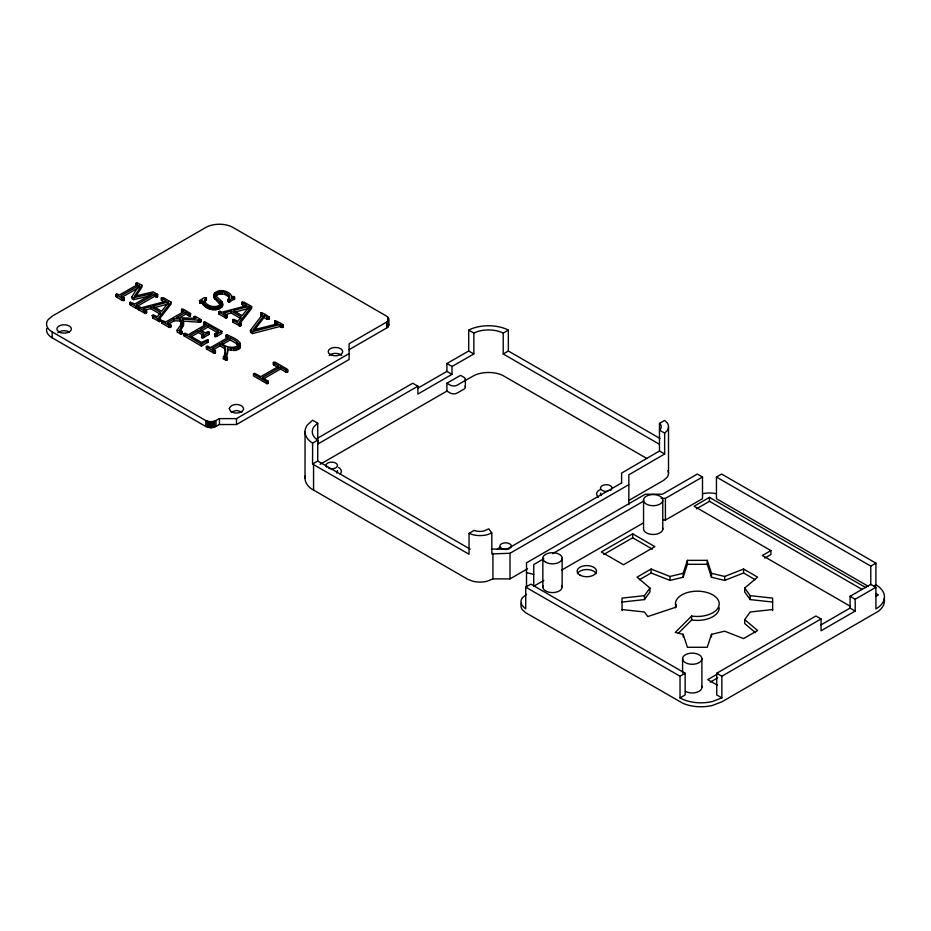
<?xml version="1.0" encoding="UTF-8"?>
<svg xmlns="http://www.w3.org/2000/svg" width="931" height="931" viewBox="0 0 931 931"><rect width="100%" height="100%" fill="white"/><g stroke="black" fill="none" stroke-linecap="round" stroke-linejoin="round"><path stroke-width="1.4" d="M628.832 484.667L510.002 553.282L491.824 553.898L491.812 532.998L488.833 528.855L484.073 530.949A10.625 6.133 0 0 1 475.939 530.949L474.193 530.379L469.038 533.37L469.038 554.248L312.572 464.034L312.607 443.133L311.21 442.213A29.943 17.293 0 0 1 307.3 425.071L312.607 420.242L317.739 423.198L317.727 444.087L417.891 386.179L417.891 394.057L452.012 374.355L452.012 366.477L473.844 353.966L473.844 333.077L468.712 330.121L468.712 351.01L473.844 353.966M181.405 325.082L181.417 321.649L180.079 319.007L174.26 318.833L167.452 322.754L170.85 324.942L170.536 327.386L168.744 327.235L161.785 322.999L162.11 320.543L165.939 321.882L184.105 311.385L181.801 309.173L183.582 309.325L190.552 313.561L190.238 316.016L185.63 314.236L179.776 317.622M181.417 321.649L180.951 324.651L177.111 330.086L177.111 332.053L181.01 334.089L182.15 333.438L182.15 331.459L179.66 329.807L183.43 323.581L182.499 319.077L199.921 320.287L201.061 319.636L195.044 316.156L193.904 316.819L194.218 318.309M215.957 294.021L215.783 296.652C214.537 287.609 234.868 293.056 228.06 299.479L228.06 301.446L229.201 302.075L234.6 298.956L234.286 296.512L231.994 296.954C229.887 290.1 216.888 287.9 213.63 294.661L214.991 297.338L219.949 301.935L220.391 303.867C216.935 310.186 200.06 304.356 206.391 297.955L204.285 297.664L199.502 300.643L199.816 303.087L201.596 302.947L202.469 302.447L202.469 300.469L200.642 301.307L199.502 300.643M225.418 353.722L224.813 346.693L219.972 343.9L212.024 348.485L215.422 350.673L215.422 352.64L214.281 353.303L206.926 349.276L206.356 346.751L207.497 346.099L210.499 347.612L228.677 337.115L226.058 335.381L227.199 334.718C232.156 337.674 242.619 340.164 240.023 347.973L236.183 350.44L227.513 349.765M202.469 302.447C204.494 310.116 217.703 312.525 222.521 306.171L222.078 301.702L216.818 296.791L215.783 294.673M222.521 306.171L222.625 302.994M180.451 330.633L183.43 325.547L183.279 320.508M204.634 299.933L204.541 302.761L204.541 300.794M349.102 349.66L386.633 327.98L388.204 326.63L388.692 324.477M240.023 346.006L236.183 348.473L227.513 347.798L227.443 352.127L225.686 356.375L227.42 357.597L227.42 359.564L226.28 360.227L223.289 358.726L225.418 351.755L224.813 346.693M639.422 579.722L651.106 572.984L669.983 580.409L683.168 577.255L683.168 573.31L687.415 560.357L707.246 560.357L711.493 573.31L711.493 577.255L724.69 580.409L743.566 572.984L755.239 579.722M683.168 577.255L687.415 564.291L687.415 560.357M772.625 609.549L750.177 611.993L744.719 619.615L757.578 630.508L743.566 638.608L724.69 631.183L711.493 634.337L707.246 647.289L687.415 647.289L683.168 634.337L675.254 632.44L691.663 616.031A21.879 12.638 0 0 0 719.128 604.929A21.879 12.638 0 0 0 695.422 591.232A21.879 12.638 0 0 0 676.197 607.093L647.767 616.566L644.485 611.993L622.048 609.549M388.506 320.194L388.506 318.03L386.633 316.168L233.064 227.501A19.307 11.149 0 0 0 205.763 227.501L52.206 316.156L48.016 319.775A19.307 11.149 0 0 0 52.206 331.913L52.206 337.825L205.774 426.491L210.895 427.713L214.514 427.154L219.425 424.524L236.486 424.524L349.102 359.506L349.102 343.748L386.633 322.068L388.506 320.194L388.506 326.106M240.023 347.973L240.338 343.958M226.128 357.283L227.443 354.106L227.804 349.858M223.289 358.726L224.883 354.979M204.634 301.912L206.391 299.922L206.391 297.955M141.884 285.247L134.518 296.151L153.324 291.857L157.653 294.568L156.501 295.232L154.593 294.347L136.426 304.833L138.277 306.124L137.963 308.58L136.17 308.417L130.561 305.182L130.293 302.179L134.902 303.96L153.068 293.463L133.668 297.652L131.923 296.652L139.103 285.398L120.925 295.895L124.312 298.071L123.998 300.515L122.217 300.364L116.596 297.117L116.026 294.603L117.166 293.94L119.401 295.011L137.579 284.525L136.054 283.42L137.194 282.756L141.884 285.247L141.884 287.214L135.251 297.036M129.979 304.623L130.293 302.179M137.963 308.58L138.277 306.124M137.637 306.113L154.593 296.314L157.339 297.012L157.653 294.568M170.536 327.386L170.85 324.942M190.238 316.016L190.552 313.561M181.848 333.915L182.15 331.459M215.108 353.117L215.422 350.673M171.071 302.098L158.805 317.762L160.551 318.996L160.551 320.962L159.41 321.626L152.8 318.018L152.219 315.493L153.359 314.841L157.223 316.854L160.691 312.42L150.694 306.648L143.06 308.673L146.551 310.907L146.551 312.874L145.411 313.538L138.777 309.93L138.207 307.405L139.347 306.753L141.477 307.765L166.381 301.144L161.319 298.001L163.414 297.676L171.071 302.098L171.071 304.065L159.678 318.611M251.638 306.532L239.36 322.196L241.117 323.418L241.117 325.396L239.965 326.048L233.355 322.452L232.773 319.927L233.914 319.263L237.789 321.276L241.257 316.854L231.249 311.082L223.615 313.107L227.106 315.341L227.106 317.308L225.965 317.971L219.332 314.364L218.762 311.838L219.902 311.175L222.044 312.188L246.936 305.577L241.874 302.435L243.969 302.098L251.638 306.532L251.638 308.498L240.233 323.045M232.773 321.893L233.087 319.449M116.026 296.57L116.34 294.126M123.998 300.515L124.312 298.071M136.624 285.933L136.368 282.943M146.237 313.351L146.551 310.907M160.237 321.439L160.551 318.996M161.785 322.999L162.11 320.543M182.057 310.198L182.057 312.176L181.801 309.173M184.059 333.88L185.211 333.228L188.213 334.741L206.379 324.244L203.761 322.51L204.901 321.847L221.881 331.424L221.881 333.403L216.632 336.428L214.852 336.568L214.537 334.124L218.832 331.424L207.904 325.128L199.979 329.702L205.437 332.856L208.125 331.529L209.266 332.192L209.266 334.159L203.714 337.581L201.946 337.732L201.62 335.276L203.912 333.729L198.454 330.575L189.738 335.614L201.445 342.387L207.729 339.64L208.044 342.084L201.445 346.111L184.059 335.858L184.059 333.88L201.445 344.144L208.044 340.118M184.059 335.858L184.385 333.403M182.499 319.077L182.499 321.055L199.921 322.266L201.061 321.602L201.061 319.636M204.331 323.057L204.331 325.035L204.087 322.033M226.792 317.785L227.106 315.341M206.356 348.729L206.67 346.274M226.629 335.928L226.629 337.906L226.373 334.904M240.792 325.873L241.117 323.418M227.106 360.041L227.42 357.597M287.842 369.735L285.747 370.061L280.522 367.047L262.344 377.544L268.14 381.105L268.14 383.072L266.999 383.735L253.5 375.949L253.5 373.971L254.64 373.319L260.82 376.659L278.997 366.162L273.772 363.148L273.516 362.124L275.297 362.275L287.272 369.188L287.842 371.702L285.747 372.028L280.522 369.013L263.554 378.812M267.825 383.549L268.14 381.105M138.207 309.383L139.347 308.72M164.135 301.819L161.319 299.98L162.459 299.317M218.762 313.805L219.088 311.361M245.819 306.904L241.874 304.402L242.188 301.958M202.469 300.469C204.494 308.149 217.703 310.558 222.521 304.204M622.048 602.043L644.485 599.587L644.485 595.654L649.954 588.031L637.083 577.139L651.106 569.039L669.983 576.464L683.168 573.31M644.485 599.587L649.954 591.976L649.954 588.031M250.451 330.354L262.472 314.55C254.768 307.37 279.591 322.638 264.055 315.458L252.953 330.04L278.218 323.639C265.451 314.771 292.253 328.678 279.812 324.558L252.569 331.576L250.451 330.354L250.451 332.32L252.569 333.542L279.812 326.525L282.268 327.526L283.082 327.049L282.989 324.733M254.652 329.76L264.055 317.424L264.055 315.458M215.957 295.988C219.565 292.125 226.989 293.928 229.608 298.106L229.608 296.139M262.472 316.517L260.831 315.458L261.041 312.839M228.06 301.446L228.537 298.956M678.338 633.301L691.663 619.965A21.879 12.638 0 0 0 719.221 607.768M264.055 317.424C265.568 319.1 270.479 321.02 268.966 316.633M201.62 337.243L202.19 334.729M228.06 299.479L230.143 299.782L234.6 296.989M201.62 335.276L203.714 335.602L209.266 332.192M772.625 602.043L750.177 599.587L744.719 591.976L744.719 588.031L757.578 577.139L743.566 569.039L724.69 576.464L711.493 573.31M628.832 504.649L628.832 474.822L664.641 453.991L664.641 433.101L667.155 430.716A17.875 10.322 0 0 0 667.155 422.814L664.641 420.428L659.474 423.407L659.474 451.011L621.594 473.088L621.594 483.201M231.109 411.921L236.672 410.49L241.92 411.944M526.515 594.339L522.326 597.853A17.875 10.322 0 0 0 522.326 605.755L525.724 608.804L525.724 587.135L530.879 584.156L685.158 673.264L685.158 694.933L680.037 697.889L680.037 676.22L525.724 587.135M317.739 423.198L314.003 426.677A22.693 13.104 0 0 0 316.971 439.665L317.739 440.165L317.739 461.054L470.155 549.139M122.147 297.164L139.103 287.376L139.103 285.398M190.238 314.05L185.63 312.269L176.25 317.68L196.15 318.332L193.904 316.819M168.592 324.069L174.26 320.799L180.079 320.974L181.417 323.627M190.983 336.871L198.454 332.553L202.83 335.067M201.119 331.017L207.904 327.095L217.61 332.693M214.537 334.124L216.632 334.45L221.881 331.424M230.201 338L221.497 343.027C228.654 351.383 249.345 346.227 230.201 338L230.201 339.966L222.742 344.272M213.164 349.8L219.972 345.867L224.813 348.671M52.206 331.913L205.774 420.579L209.952 421.766L214.514 421.243L219.425 418.613L236.486 418.613L349.102 353.594M317.331 438.326L412.77 383.223L417.891 386.179M417.647 388.285L446.903 371.399L446.903 363.521L468.712 351.01M312.607 443.133L317.739 440.165M503.217 333.077L508.349 330.121L508.349 351.01L503.217 353.966L503.217 333.077L502.344 332.635A22.693 13.104 0 0 0 474.717 332.635L473.844 333.077M446.903 383.223L460.542 375.344L463.964 377.311A4.83 2.781 0 0 1 463.964 381.256L457.133 385.19A4.83 2.781 0 0 1 450.313 385.19L446.903 383.223L446.903 391.101L320.113 464.301M312.572 464.034L317.739 461.054M465.36 380.442L474.717 375.193A22.693 13.104 0 0 1 502.344 375.193L647.045 458.587M621.594 482.945L506.999 549.092L491.359 549.092M527.516 568.783L510.002 578.884L492.941 578.884L486.855 581.316A17.875 10.322 0 0 1 473.169 581.316L467.874 579.35L311.21 488.705A29.943 17.293 0 0 1 305.287 475.927M628.832 500.436L663.756 480.268L667.155 477.219A17.875 10.322 0 0 0 667.899 470.597M543.832 558.728L533.754 564.547L533.754 586.216L543.832 580.397M552.642 553.642L643.309 501.297M661.138 498.388L665.409 498.388L702.498 477.021L702.498 498.702L665.409 520.057L662.569 520.057M868.123 586.227L716.439 498.702L716.439 477.021L721.595 474.042L875.908 563.139L875.908 584.808L878.259 586.355A29.943 17.293 0 0 1 878.259 607.408L875.908 608.955L875.908 587.286L870.776 584.319L850.073 596.294L850.073 608.106L820.816 624.992M561.463 570.226L643.309 522.966M632.684 533.824L601.286 551.955L623.467 564.756L654.865 546.637L632.684 533.824L632.684 537.769L603.8 554.445M865.877 587.682L709.469 497.375L694.107 506.243L770.903 550.582L770.903 554.527L764.805 558.041M696.469 508.826L709.469 501.32L862.129 589.463M770.903 550.582L762.373 555.504L850.375 606.314M680.037 676.22L685.158 673.264M870.776 584.877L870.776 566.095L875.908 563.139M717.754 673.858L707.769 679.63L717.219 685.088M873.86 585.995L875.908 584.808M710.272 682.12L717.754 677.803M721.851 676.22L721.851 697.889L716.73 694.933L716.73 673.264L721.851 676.22L821.061 618.94L821.061 630.764L855.193 611.062L855.193 599.25L875.908 587.286M875.931 596.329L878.399 594.909L875.896 593.466M468.712 330.121L470.306 329.318A29.943 17.293 0 0 1 506.755 329.318L508.349 330.121M716.73 673.264L815.94 615.996L821.061 618.94M721.851 697.889L712.401 701.509A29.943 17.293 0 0 1 682.714 699.251L680.037 697.889M491.812 532.998L486.855 534.813A17.875 10.322 0 0 1 473.169 534.813L469.038 533.37M167.952 302.063L152.8 306.101L161.645 311.21L168.523 302.377L167.952 302.063L167.952 304.03L154.174 307.707M248.519 306.485L233.355 310.535L242.2 315.644L249.077 306.811L248.519 306.485L249.077 308.778M234.728 312.141L248.519 308.464M144.328 310.302L150.694 308.615L160.691 314.399M224.895 314.736L231.249 313.049L241.257 318.821M131.923 296.652L131.923 298.618L133.668 299.619L150.019 295.872M116.34 296.093L117.166 295.907M116.026 294.603L122.217 298.397L123.998 298.548M138.207 307.405L144.456 311.233L146.237 311.385M152.219 315.493L158.468 319.321L160.237 319.473M218.762 311.838L225.011 315.667L226.792 315.818M184.385 335.381L185.211 335.195M232.773 319.927L239.023 323.755L240.792 323.895M206.67 348.252L207.497 348.066M223.289 356.748L227.106 358.074M253.5 373.971L266.045 381.431L267.825 381.582M130.293 304.146L131.12 303.971M129.979 302.656L136.17 306.45L137.963 306.613M161.785 321.02L168.744 325.256L170.536 325.419M177.111 330.086L181.848 331.936M206.356 346.751L213.315 350.987L215.108 351.15M644.485 595.654L622.048 598.098L622.048 610.62M687.415 564.291L707.246 564.291L711.493 577.255M744.719 588.031L750.177 595.654L772.625 598.098L772.625 610.62M205.251 299.293L206.391 299.922M206.903 341.421L208.044 342.084M526.515 572.658L533.754 574.392M716.439 477.021L870.776 566.095M508.349 351.01L659.986 438.478M503.217 353.966L659.474 444.296M664.641 433.101L659.474 430.122L660.451 429.121A10.625 6.133 0 0 0 660.451 424.42L659.474 423.407M659.474 451.011L664.641 453.991M702.498 477.021L697.331 474.042L662.407 494.21L645.346 494.21L526.515 562.813L526.515 587.112M446.903 363.521L452.012 366.477M850.073 596.294L855.193 599.25M446.903 371.399L452.012 374.355M850.073 608.106L855.193 611.062M446.903 391.101L450.313 393.068A4.83 2.781 0 0 0 457.133 393.068L463.964 389.135A4.83 2.781 0 0 0 465.011 386.097M632.684 537.769L652.398 549.15M230.201 339.966L235.811 343.202L238.115 345.89L238.115 343.923M273.202 362.601L273.202 364.568L277.95 367.536M282.5 326.315L283.082 327.049M268.489 318.239L269.059 318.961M275.041 320.927L275.32 323.93L275.32 321.963M755.437 632.638L744.719 623.561L744.719 619.615M213.63 294.661L213.862 297.664L220.414 304.914L220.414 302.947M189.971 314.981L190.552 315.539M157.653 296.535L157.06 294.01M215.422 352.64L214.84 350.114M181.568 332.879L182.15 333.438M170.268 326.35L170.85 326.909M227.42 359.564L226.85 357.05M160.551 320.962L159.981 318.437M146.551 312.874L145.981 310.36M234.6 298.956L234.286 296.512M222.625 304.961L222.078 301.702M240.373 346.995L240.012 342.945M750.177 595.654L750.177 599.587M743.566 569.039L743.566 572.984M724.69 576.464L724.69 580.409M711.493 634.337L711.493 636.955M709.469 497.375L709.469 501.32M707.246 560.357L707.246 564.291M701.893 658.706A9.647 5.574 0 0 1 687.415 663.535A9.647 5.574 0 0 1 687.415 653.876A9.647 5.574 0 0 1 701.893 658.706L701.893 687.415M691.663 616.031L691.663 619.965M683.168 634.337L683.168 636.955M682.586 658.706L682.586 673.055M669.983 576.464L669.983 580.409M668.516 426.77L668.516 473.262M665.409 498.388L665.409 520.057M662.767 500.68A9.647 5.574 0 0 1 647.545 504.672A9.647 5.574 0 0 1 649.163 495.059A9.647 5.574 0 0 1 662.767 500.68L662.767 529.448M651.106 569.039L651.106 572.984M643.554 499.598L643.554 528.366A9.647 5.574 0 0 0 653.481 534.475A9.647 5.574 0 0 0 662.674 527.993M562.138 558.263L562.138 587.019M542.843 558.263L542.843 587.019M510.002 553.282L510.002 578.884M492.941 553.282L492.941 578.884M465.372 379.278L465.372 387.168M388.692 318.577L388.692 325.571M388.204 320.718L388.204 326.63M387.785 317.029L387.785 319.391M387.785 321.207L387.785 327.118M386.633 322.068L386.633 327.98M313.561 464.65L313.561 490.253M305.031 431.693L305.031 478.185M287.528 370.212L287.528 372.179M286.701 370.387L286.701 372.365M285.747 370.061L285.747 372.028M282.768 325.385L282.768 327.351M282.268 325.559L282.268 327.526M281.686 325.536L281.686 327.503M280.976 325.233L280.976 327.2M280.522 367.047L280.522 369.013M279.812 324.558L279.812 326.525M274.773 321.23L274.831 323.546M273.772 363.148L273.772 365.115M268.745 317.285L268.745 319.263M268.244 317.459L268.244 319.438M267.663 317.436L267.663 319.403M266.976 317.145L266.976 319.112M266.999 381.768L266.999 383.735M261.297 313.863L261.297 315.842M260.831 313.491L260.831 315.458M260.761 313.142L260.761 315.109M252.569 331.576L252.569 333.542M242.444 302.982L242.444 304.949M241.874 302.435L241.874 304.402M239.965 324.081L239.965 326.048M239.314 346.879L239.314 348.857M239.023 323.755L239.023 325.722M238.243 347.659L238.243 349.637M237.312 342.445L237.312 344.412M236.486 418.613L236.486 424.524M236.183 348.473L236.183 350.44M234.03 297.536L234.03 299.514M233.704 348.764L233.704 350.731M233.355 320.485L233.355 322.452M231.668 295.744L231.668 297.722M231.249 311.082L231.249 313.049M230.818 348.543L230.818 350.51M230.143 299.782L230.143 301.749M229.201 300.108L229.201 302.075M228.665 294.743L228.665 296.71M228.374 299.922L228.374 301.9M227.048 293.533L227.048 295.499M226.28 358.249L226.28 360.227M225.965 315.993L225.965 317.971M226.058 335.381L226.058 337.348M225.325 357.923L225.325 359.89M225.011 315.667L225.011 317.634M224.767 292.52L224.767 294.487M222.265 291.997L222.265 293.963M221.764 305.333L221.764 307.3M220.822 291.927L220.822 293.905M220.344 306.38L220.344 308.359M219.949 301.935L219.949 303.913M219.972 343.9L219.972 345.867M219.495 292.055L219.495 294.021M219.332 312.385L219.332 314.364M219.425 418.613L219.425 424.524M218.773 307.114L218.773 309.08M218.296 292.357L218.296 294.336M217.202 292.858L217.202 294.836M217.051 307.579L217.051 309.558M216.632 334.45L216.632 336.428M216.434 293.416L216.434 295.383M216.015 420.579L216.015 426.491M215.678 334.788L215.678 336.754M215.189 307.777L215.189 309.755M214.991 297.338L214.991 299.305M214.852 334.601L214.852 336.568M214.561 292.8L214.561 294.766M214.514 421.243L214.514 427.154M214.281 351.324L214.281 353.303M213.862 295.697L213.862 297.664M213.665 421.487L213.665 427.399M213.315 350.987L213.315 352.965M213.176 307.719L213.176 309.686M212.768 421.662L212.768 427.573M211.837 421.766L211.837 427.678M211.337 307.451L211.337 309.418M210.895 421.801L210.895 427.713M209.952 421.766L209.952 427.678M209.591 307.009L209.591 308.976M209.021 421.662L209.021 427.573M208.684 332.739L208.684 334.706M208.125 421.487L208.125 427.399M207.916 306.38L207.916 308.347M207.904 325.128L207.904 327.095M207.729 339.64L207.729 341.607M207.473 340.665L207.473 342.631M207.276 421.243L207.276 427.154M206.926 347.31L206.926 349.276M206.333 305.566L206.333 307.544M205.914 298.479L205.914 300.457M205.774 420.579L205.774 426.491M205.088 299.165L205.088 301.132M204.599 304.39L204.599 306.357M203.761 322.51L203.761 324.477M203.714 335.602L203.714 337.581M203.377 303.145L203.377 305.124M202.667 301.842L202.667 303.809M202.772 335.94L202.772 337.906M201.946 335.754L201.946 337.732M201.596 300.969L201.596 302.947M201.445 344.144L201.445 346.111M200.747 320.113L200.747 322.079M200.642 301.307L200.642 303.273M199.921 320.287L199.921 322.266M199.816 301.12L199.816 303.087M198.966 319.961L198.966 321.928M198.454 330.575L198.454 332.553M198.35 319.601L198.35 321.579M194.486 317.378L194.486 319.345M189.412 314.224L189.412 316.191M188.446 313.887L188.446 315.853M185.63 312.269L185.63 314.236M183.593 322.01L183.43 325.547M181.487 309.651L181.487 311.617M180.975 320.287L180.975 322.254M180.951 324.651L180.951 326.618M181.01 332.123L181.01 334.089M180.079 319.007L180.079 320.974M180.044 331.785L180.044 333.752M174.26 318.833L174.26 320.799M169.71 325.594L169.71 327.572M168.744 325.256L168.744 327.235M162.355 321.579L162.355 323.546M161.889 298.548L161.889 300.527M161.319 298.001L161.319 299.98M159.41 319.647L159.41 321.626M158.468 319.321L158.468 321.288M157.339 295.046L157.339 297.012M156.501 295.232L156.501 297.198M155.535 294.894L155.535 296.861M154.593 294.347L154.593 296.314M152.8 316.051L152.8 318.018M150.694 306.648L150.694 308.615M145.411 311.571L145.411 313.538M144.456 311.233L144.456 313.212M138.777 307.963L138.777 309.93M137.136 306.788L137.136 308.755M136.17 306.45L136.17 308.417M136.054 283.42L136.054 285.386M133.668 297.652L133.668 299.619M130.561 303.215L130.561 305.182M123.171 298.723L123.171 300.701M122.217 298.397L122.217 300.364M116.596 295.15L116.596 297.117M329.178 355.444A7.239 4.178 0 0 1 341.724 355.444M57.873 332.786A7.239 4.178 0 0 1 69.266 331.913M52.206 337.825A19.307 11.149 0 0 1 46.713 328.492M598.424 497.189A9.647 5.574 0 0 1 600.658 489.415M601.251 495.629A5.795 3.34 0 0 1 600.681 493.093M497.247 549.29A9.647 5.574 0 0 1 500.773 547.242M338.547 467.443A9.647 5.574 0 0 1 340.083 474.17M337.325 470.527A5.795 3.34 0 0 1 336.743 473.064M326.711 467.153A5.795 3.34 0 0 1 330.726 462.183A5.795 3.34 0 0 1 337.429 466.059A5.795 3.34 0 0 1 328.829 468.374M509.699 548.522A5.795 3.34 0 0 1 500.156 547.3A5.795 3.34 0 0 1 506.103 542.831A5.795 3.34 0 0 1 510.619 547.835M611.865 488.903A5.795 3.34 0 0 0 604.778 484.807A5.795 3.34 0 0 0 602.182 490.404L603.381 490.94A5.795 3.34 0 0 0 607.768 491.265M611.283 489.718A5.795 3.34 0 0 1 610.364 490.404M561.812 585.576A9.647 5.574 0 0 1 552.49 592.593A9.647 5.574 0 0 1 543.169 585.576M701.567 685.972A9.647 5.574 0 0 1 697.063 692.233A9.647 5.574 0 0 1 685.414 691.349M884.194 598.563A29.943 17.293 0 0 1 878.259 611.341L721.851 701.834L712.401 705.454A29.943 17.293 0 0 1 682.714 703.196L525.724 612.749L522.326 609.689A17.875 10.322 0 0 1 521.569 603.067M577.464 573.659A9.647 5.574 0 0 1 586.786 569.528A9.647 5.574 0 0 1 596.108 573.659M675.452 607.768A21.879 12.638 0 0 1 676.197 604.498M702.626 493.756A17.875 10.322 0 0 1 716.311 493.756M229.305 408.465C230.353 414.446 241.723 414.516 243.678 409.046C242.619 403.076 231.26 403.007 229.305 408.465M331.832 355.246A7.239 4.178 0 0 0 342.689 351.627A7.239 4.178 0 0 0 331.832 348.008A7.239 4.178 0 0 0 331.832 355.246M60.527 332.576A7.239 4.178 0 0 0 71.384 328.957A7.239 4.178 0 0 0 60.527 325.338A7.239 4.178 0 0 0 60.527 332.576M545.671 562.196A9.647 5.574 0 0 0 561.812 559.706A9.647 5.574 0 0 0 549.988 552.874A9.647 5.574 0 0 0 545.671 562.196M579.966 575.102A9.647 5.574 0 0 0 596.108 572.612A9.647 5.574 0 0 0 584.284 565.78A9.647 5.574 0 0 0 579.966 575.102"/></g></svg>
